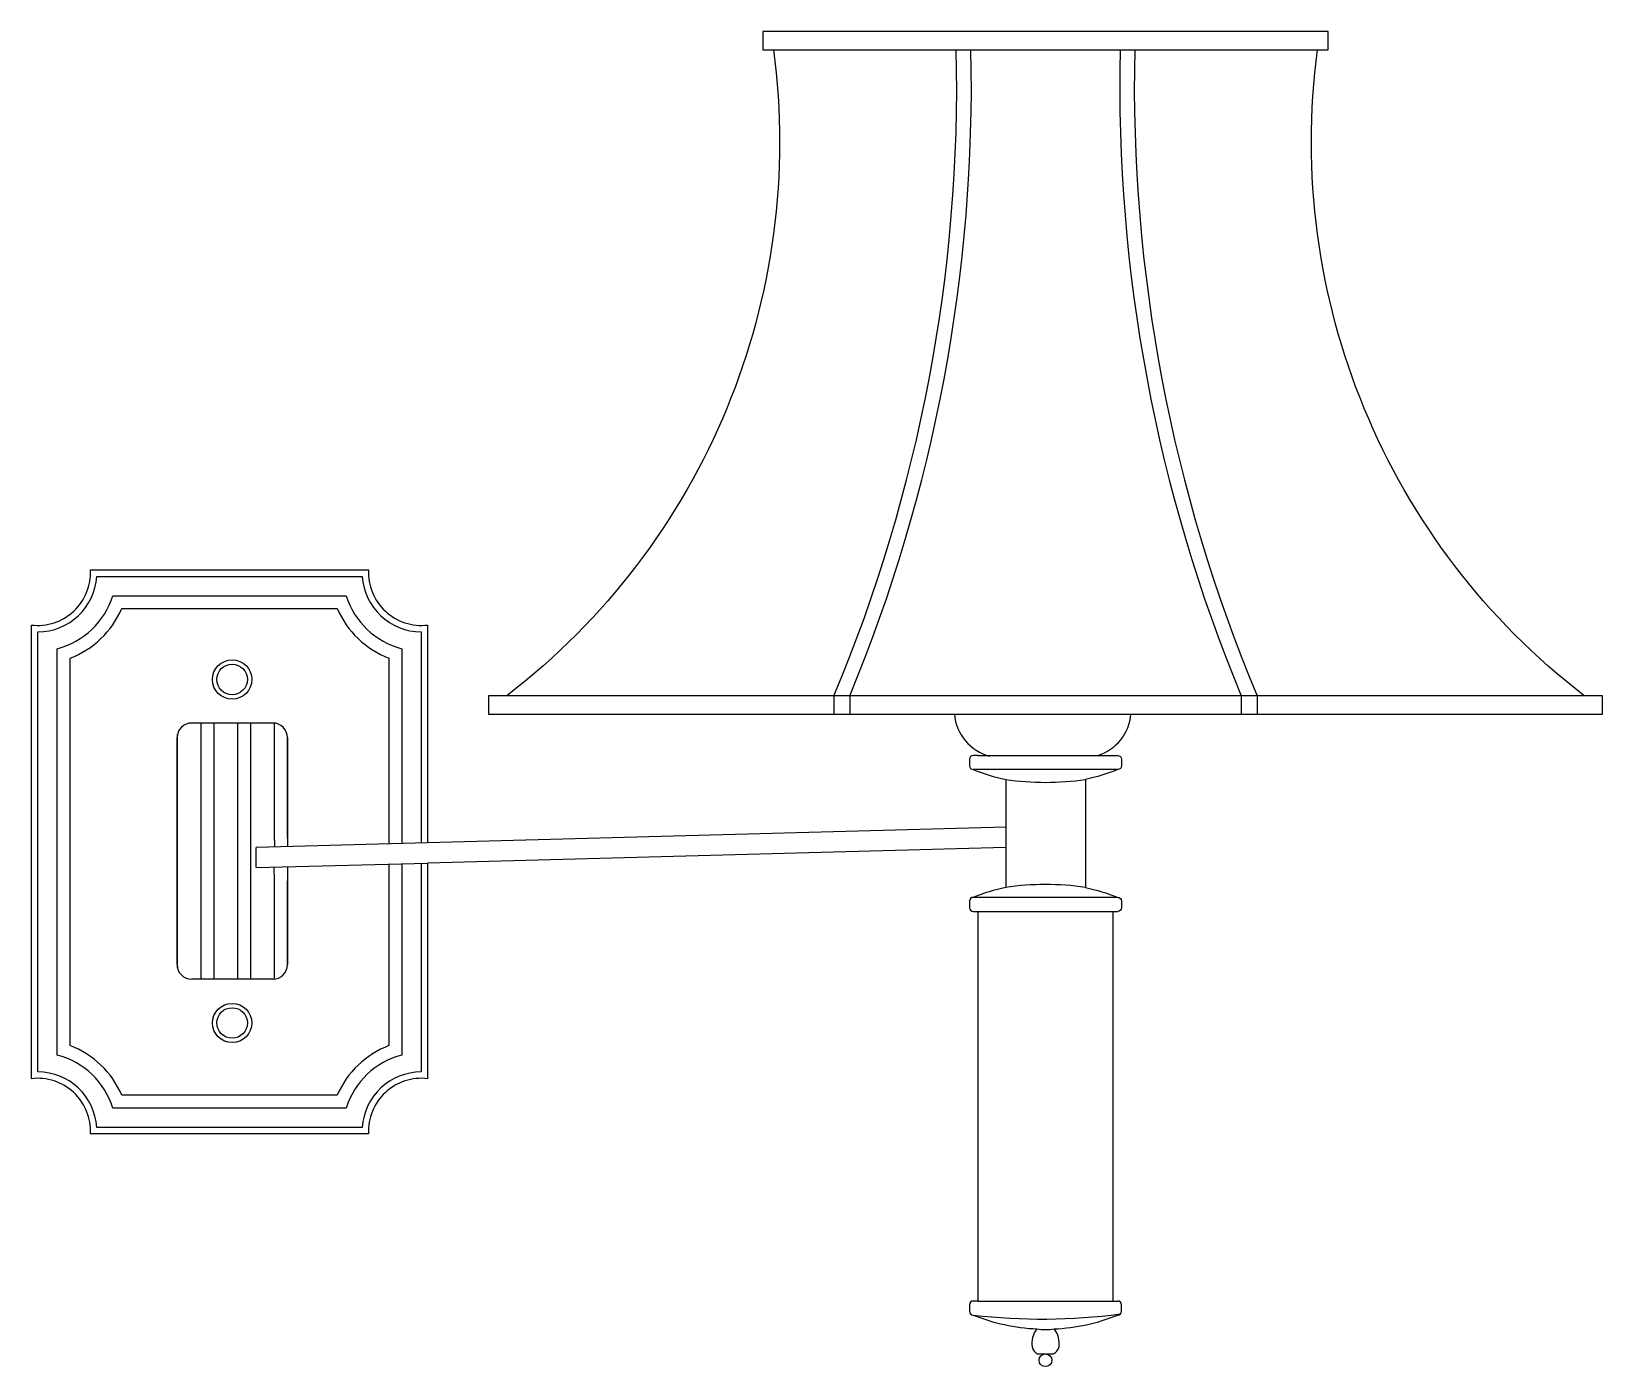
# Model space of a CAD drawing. Extents: x 1241 to 1606, y 1909 to 2219.
import ezdxf

# ---------------------------------------------------------------- set-up
doc = ezdxf.new("R2010")
doc.units = 0
doc.header["$MEASUREMENT"] = 0
for name, color, linetype in [('3', 3, 'CONTINUOUS'), ('4', 4, 'CONTINUOUS'), ('BH', 3, 'CONTINUOUS')]:
    doc.layers.add(name, color=color, linetype=linetype)

msp = doc.modelspace()

# ---------------------------------------------------------------- hatches: boundary and pattern name
at = {"layer": 'BH'}
h = msp.add_hatch(dxfattribs=at)
h.set_pattern_fill('STEEL', color=256, scale=68.04, angle=45, style=0)
h.set_pattern_definition([(90, (-3156.634, 1490.123), (-8.505, 2e-15), []), (90, (-3159.641, 1493.13), (-8.505, 2e-15), [])])
h.paths.add_polyline_path([(1274.38, 2002.02, 0.414214), (1277.78, 1998.62), (1296.6, 1998.62, 0.414214), (1300, 2002.02), (1300, 2021.5), (1297.22, 2021.43, -0.534683), (1297.54, 2031.31), (1300, 2031.38), (1300, 2054.78, 0.414214), (1296.6, 2058.18), (1277.78, 2058.18, 0.414214), (1274.38, 2054.78)])

# ---------------------------------------------------------------- linework, layer by layer
at = {"layer": '3'}
for p, q in [((1412.96, 2214.66), (1539.41, 2214.66)), ((1601.4, 2064.53), (1350.97, 2064.53)), ((1427.02, 2064.53), (1427.02, 2060.27)), ((1430.71, 2064.53), (1430.71, 2060.27)), ((1521.66, 2064.53), (1521.66, 2060.27)), ((1525.34, 2064.53), (1525.34, 2060.27)), ((1296.6, 2058.18), (1277.78, 2058.18)), ((1274.38, 2002.02), (1274.38, 2054.78)), ((1300, 2054.78), (1300, 2031.38)), ((1460.49, 2050.62), (1491.87, 2050.62)), ((1492.98, 2047.37), (1459.39, 2047.37)), ((1300, 2021.5), (1300, 2002.02)), ((1492.98, 2017.66), (1459.39, 2017.66)), ((1460.49, 2014.41), (1492.98, 2014.41)), ((1296.6, 1998.62), (1277.78, 1998.62)), ((1460.49, 1923.84), (1491.87, 1923.84))]:
    msp.add_line(p, q, dxfattribs=at)
for points in [[(1331.1, 2025.56), (1331.1, 1977.1, 0.394406), (1317.4, 1964.21), (1255.71, 1964.21, 0.394406), (1242.01, 1977.1), (1242.01, 2079.37, 0.394406), (1255.71, 2092.26), (1317.4, 2092.26, 0.394406), (1331.1, 2079.37), (1331.1, 2030.28)], [(1326.61, 2025.44), (1326.61, 1981.02, 0.260884), (1313.69, 1968.7), (1259.42, 1968.7, 0.260884), (1246.5, 1981.02), (1246.5, 2075.45, 0.260884), (1259.42, 2087.77), (1313.69, 2087.77, 0.260884), (1326.61, 2075.45), (1326.61, 2030.16)], [(1323.61, 2025.36), (1323.61, 1983.21, 0.203716), (1311.6, 1971.7), (1261.5, 1971.7, 0.203716), (1249.49, 1983.21), (1249.49, 2073.26, 0.203716), (1261.5, 2084.77), (1311.6, 2084.77, 0.203716), (1323.61, 2073.26), (1323.61, 2030.08)]]:
    msp.add_lwpolyline(points, format="xyb", dxfattribs=at)
for centre, radius in [((1287.15, 2068.3), 4.57), ((1287.15, 2068.3), 3.55), ((1287.15, 1988.46), 4.57), ((1287.15, 1988.46), 3.55)]:
    msp.add_circle(centre, radius, dxfattribs=at)
for centre, radius, start, end in [((1088.12, 2206.47), 367.43, 337.2745, 1.277), ((1088.12, 2206.47), 370.83, 337.4944, 1.2652), ((1864.25, 2206.47), 370.83, 178.7348, 202.5056), ((1864.25, 2206.47), 367.43, 178.723, 202.7255), ((1277.78, 2054.78), 3.4, 90, 180), ((1296.6, 2054.78), 3.4, 360, 90), ((1476.18, 2108.64), 64.25, 261.7175, 278.2825), ((1476.18, 1956.39), 64.25, 81.7175, 98.2825), ((1277.78, 2002.02), 3.4, 180, 270), ((1296.6, 2002.02), 3.4, 270, 360), ((1475.47, 2059.44), 139.78, 263.3928, 277.4421), ((1476.18, 1929.62), 12.41, 260.7025, 279.2975)]:
    msp.add_arc(centre, radius, start, end, dxfattribs=at)
at = {"layer": '4'}
for p, q in [((1455.02, 2060.27), (1496.02, 2060.27)), ((1466.93, 2033.98), (1332.59, 2030.32)), ((1466.93, 2033.98), (1466.93, 2029.27)), ((1332.59, 2030.32), (1292.72, 2029.25)), ((1296.98, 2030.91), (1297.02, 2029.36)), ((1300, 2031.38), (1300, 2029.44)), ((1292.72, 2024.58), (1292.72, 2029.27)), ((1466.93, 2029.27), (1332.59, 2025.6)), ((1292.72, 2024.58), (1332.59, 2025.6)), ((1296.98, 2021.61), (1296.9, 2024.69)), ((1300, 2024.77), (1300, 2021.5)), ((1491.87, 1923.84), (1491.87, 2014.41)), ((1491.87, 1923.84), (1492.98, 1923.84)), ((1493.83, 1921.44), (1493.83, 1922.99)), ((1474.34, 1911.57), (1478.01, 1911.57))]:
    msp.add_line(p, q, dxfattribs=at)
for points in [[(1410.49, 2218.91), (1410.49, 2214.66), (1412.96, 2214.66, -0.268311), (1350.97, 2064.53), (1346.72, 2064.53), (1346.72, 2060.27), (1455.02, 2060.27, 0.320814), (1463.24, 2050.47, 0.320814)], [(1488.34, 2050.62, 0.306654), (1496.02, 2060.27), (1605.65, 2060.27), (1605.65, 2064.53), (1601.4, 2064.53, -0.268311), (1539.41, 2214.66), (1541.88, 2214.66), (1541.88, 2218.91), (1410.49, 2218.91)], [(1332.59, 2025.6), (1332.59, 1975.52, 0.464236), (1318.88, 1962.71), (1254.22, 1962.71, 0.464236), (1240.51, 1975.52), (1240.51, 2080.95, 0.464236), (1254.22, 2093.76), (1318.88, 2093.76, 0.464236), (1332.59, 2080.95), (1332.59, 2030.32)], [(1460.49, 2050.62), (1459.39, 2050.62, 0.414214), (1458.54, 2049.77), (1458.54, 2048.22, 0.414214), (1459.39, 2047.37, 0.044111), (1466.93, 2045.07), (1466.93, 2033.98)], [(1491.87, 2050.62), (1492.98, 2050.62, -0.414214), (1493.83, 2049.77), (1493.83, 2048.22, -0.414214), (1492.98, 2047.37, -0.044111), (1485.44, 2045.07), (1485.44, 2019.97, -0.044111), (1492.98, 2017.66, -0.414214), (1493.83, 2016.81), (1493.83, 2015.26, -0.414214), (1492.98, 2014.41)], [(1466.93, 2029.27), (1466.93, 2019.97, 0.044111), (1459.39, 2017.66, 0.414214), (1458.54, 2016.81), (1458.54, 2015.26, 0.414214), (1459.39, 2014.41), (1460.49, 2014.41), (1460.49, 1923.84), (1459.39, 1923.84, 0.414214), (1458.54, 1922.99), (1458.54, 1921.44, 0.414214), (1459.39, 1920.59, 0.08515), (1474.18, 1917.37)], [(1474.18, 1917.37, 0.202458), (1473.05, 1913.17, 0.2246), (1474.34, 1911.57)], [(1478.01, 1911.57, 0.229619), (1479.32, 1913.17, 0.202458), (1478.19, 1917.37)]]:
    msp.add_lwpolyline(points, format="xyb", dxfattribs=at)
msp.add_circle((1476.18, 1910.09), 1.48, dxfattribs=at)
for centre, radius, start, end in [((1492.98, 1922.99), 0.851, 0, 90), ((1492.98, 1921.44), 0.851, 270, 0), ((1476.18, 1962.08), 44.76, 272.5682, 292.0362)]:
    msp.add_arc(centre, radius, start, end, dxfattribs=at)

doc.saveas('drawing.dxf')
